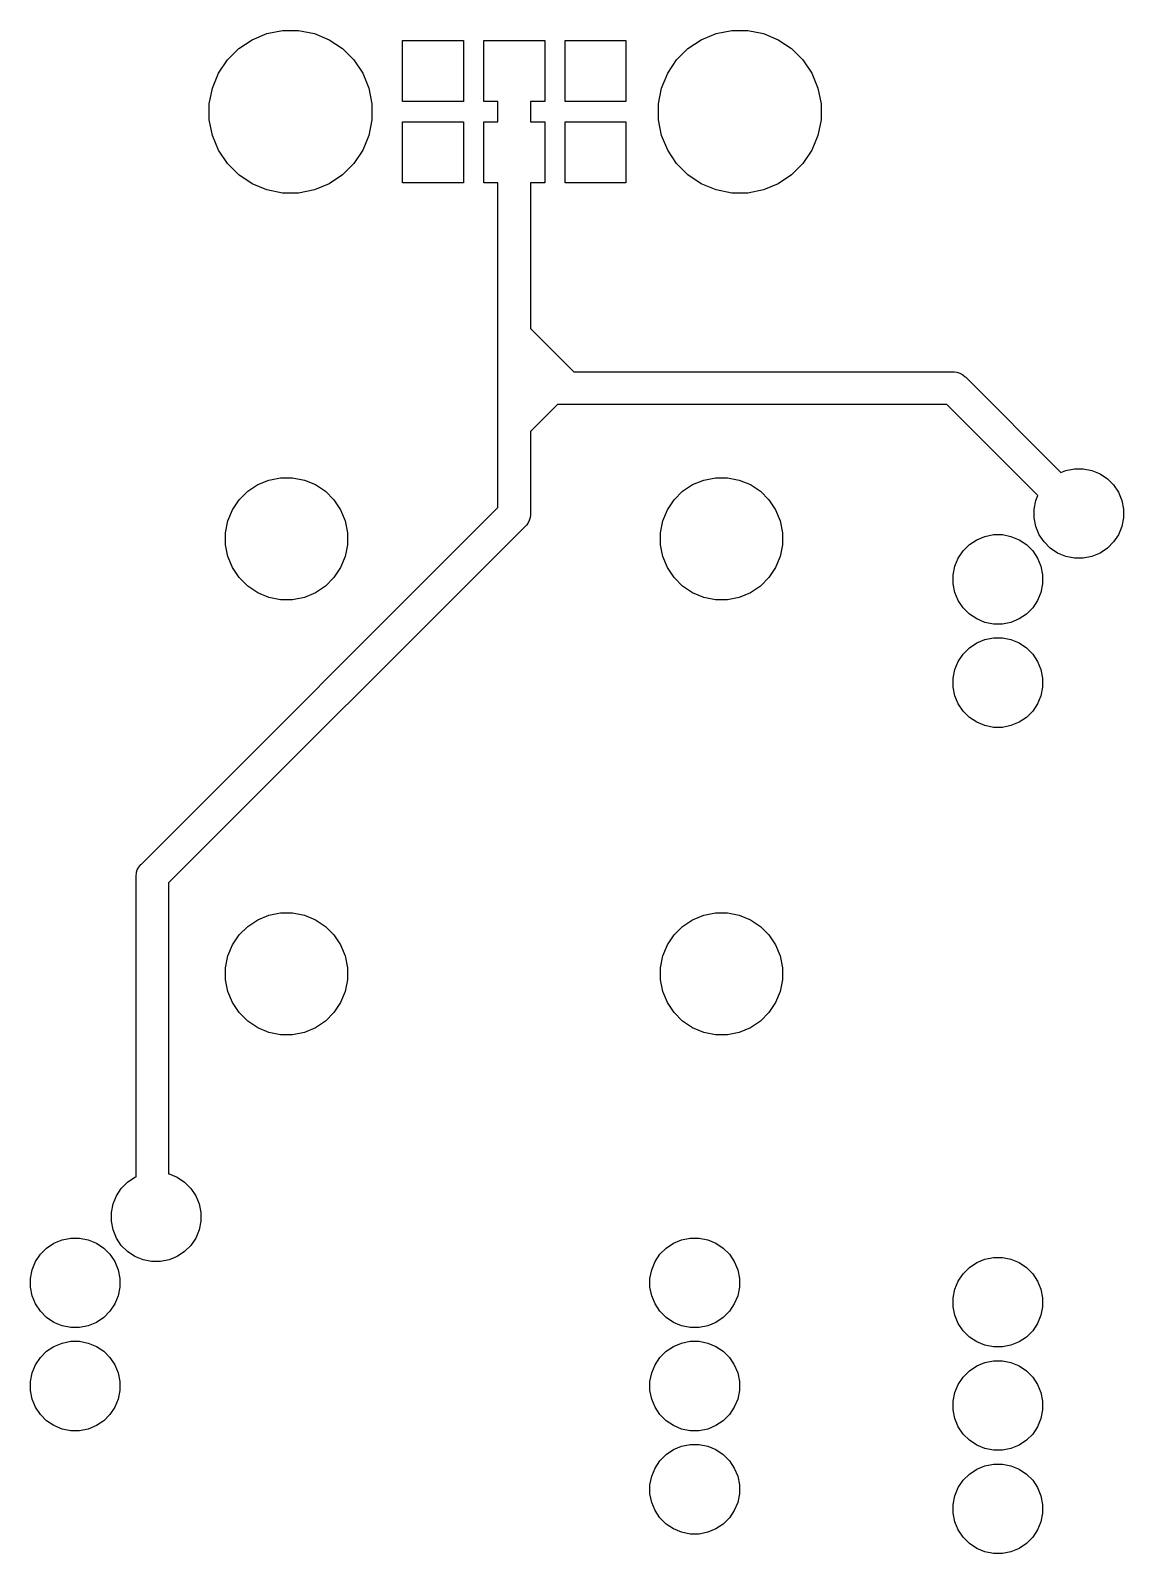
# Model space of a CAD drawing. Extents: x -1.3 to 94.4, y -81.8 to 12.8.
# Drawn here: x 4.2 to 31.09, y -24.66 to 12.8 of the extents above; entities that cross this region are included whole.
import ezdxf

# ---------------------------------------------------------------- set-up
doc = ezdxf.new("R2010")
doc.units = 0
doc.layers.add('BLACK', color=7, linetype='CONTINUOUS')

msp = doc.modelspace()

# ---------------------------------------------------------------- linework, layer by layer
at = {"layer": 'BLACK', "linetype": 'CONTINUOUS'}
for p, q in [((10.0167, 12.723), (10.4031, 12.7999)), ((10.4031, 12.7999), (10.7971, 12.7999)), ((10.7971, 12.7999), (11.1835, 12.723)), ((21.0666, 12.7231), (21.453, 12.7999)), ((21.453, 12.7999), (21.847, 12.7999)), ((21.847, 12.7999), (22.2334, 12.7231)), ((9.32515, 12.3534), (9.65273, 12.5723)), ((9.65273, 12.5723), (10.0167, 12.723)), ((11.1835, 12.723), (11.5474, 12.5723)), ((11.5474, 12.5723), (11.875, 12.3534)), ((13.3499, 11.05), (13.3499, 12.55)), ((13.3499, 12.55), (14.8499, 12.55)), ((14.8499, 12.55), (14.8499, 11.05)), ((15.35, 11.0499), (15.35, 12.5499)), ((15.35, 12.5499), (16.85, 12.5499)), ((16.85, 12.5499), (16.85, 11.0499)), ((17.3501, 11.05), (17.3501, 12.55)), ((17.3501, 12.55), (18.8501, 12.55)), ((18.8501, 12.55), (18.8501, 11.05)), ((20.3751, 12.3534), (20.7026, 12.5723)), ((20.7026, 12.5723), (21.0666, 12.7231)), ((22.2334, 12.7231), (22.5974, 12.5723)), ((22.5974, 12.5723), (22.9249, 12.3534)), ((8.8277, 11.7472), (9.04658, 12.0748)), ((9.04658, 12.0748), (9.32515, 12.3534)), ((11.875, 12.3534), (12.1536, 12.0748)), ((12.1536, 12.0748), (12.3725, 11.7472)), ((19.8776, 11.7473), (20.0965, 12.0748)), ((20.0965, 12.0748), (20.3751, 12.3534)), ((22.9249, 12.3534), (23.2035, 12.0748)), ((23.2035, 12.0748), (23.4224, 11.7473)), ((8.67694, 11.3833), (8.8277, 11.7472)), ((12.3725, 11.7472), (12.5232, 11.3833)), ((19.7269, 11.3833), (19.8776, 11.7473)), ((23.4224, 11.7473), (23.5731, 11.3833)), ((8.60008, 10.9969), (8.67694, 11.3833)), ((12.5232, 11.3833), (12.6001, 10.9969)), ((19.65, 10.9969), (19.7269, 11.3833)), ((23.5731, 11.3833), (23.65, 10.9969)), ((8.60008, 10.6029), (8.60008, 10.9969)), ((12.6001, 10.9969), (12.6001, 10.6029)), ((14.8499, 11.05), (13.3499, 11.05)), ((15.7, 11.0499), (15.35, 11.0499)), ((15.7, 10.5501), (15.7, 11.0499)), ((16.85, 11.0499), (16.5, 11.0499)), ((16.5, 11.0499), (16.5, 10.5501)), ((18.8501, 11.05), (17.3501, 11.05)), ((19.65, 10.6029), (19.65, 10.9969)), ((23.65, 10.9969), (23.65, 10.6029)), ((8.67694, 10.2165), (8.60008, 10.6029)), ((12.6001, 10.6029), (12.5232, 10.2165)), ((13.35, 9.05), (13.35, 10.55)), ((13.35, 10.55), (14.85, 10.55)), ((14.85, 10.55), (14.85, 9.05)), ((15.35, 9.05006), (15.35, 10.5501)), ((15.35, 10.5501), (15.7, 10.5501)), ((16.5, 10.5501), (16.85, 10.5501)), ((16.85, 10.5501), (16.85, 9.05006)), ((17.35, 9.05004), (17.35, 10.55)), ((17.35, 10.55), (18.85, 10.55)), ((18.85, 10.55), (18.85, 9.05004)), ((19.7269, 10.2165), (19.65, 10.6029)), ((23.65, 10.6029), (23.5731, 10.2165)), ((8.8277, 9.85253), (8.67694, 10.2165)), ((12.5232, 10.2165), (12.3725, 9.85253)), ((19.8776, 9.85257), (19.7269, 10.2165)), ((23.5731, 10.2165), (23.4224, 9.85257)), ((9.04658, 9.52496), (8.8277, 9.85253)), ((12.3725, 9.85253), (12.1536, 9.52496)), ((20.0965, 9.52499), (19.8776, 9.85257)), ((23.4224, 9.85257), (23.2035, 9.52499)), ((9.32515, 9.24639), (9.04658, 9.52496)), ((12.1536, 9.52496), (11.875, 9.24639)), ((20.3751, 9.24642), (20.0965, 9.52499)), ((23.2035, 9.52499), (22.9249, 9.24642)), ((9.65273, 9.02751), (9.32515, 9.24639)), ((10.0167, 8.87675), (9.65273, 9.02751)), ((11.5474, 9.02751), (11.1835, 8.87675)), ((11.875, 9.24639), (11.5474, 9.02751)), ((14.85, 9.05), (13.35, 9.05)), ((15.7, 9.05006), (15.35, 9.05006)), ((15.7, 7.1197), (15.7, 9.05006)), ((16.85, 9.05006), (16.5, 9.05006)), ((16.5, 9.05006), (16.5, 5.46572)), ((18.85, 9.05004), (17.35, 9.05004)), ((20.7026, 9.02754), (20.3751, 9.24642)), ((21.0666, 8.87678), (20.7026, 9.02754)), ((22.5974, 9.02754), (22.2334, 8.87678)), ((22.9249, 9.24642), (22.5974, 9.02754)), ((10.4031, 8.79989), (10.0167, 8.87675)), ((10.7971, 8.79989), (10.4031, 8.79989)), ((11.1835, 8.87675), (10.7971, 8.79989)), ((21.453, 8.79992), (21.0666, 8.87678)), ((21.847, 8.79992), (21.453, 8.79992)), ((22.2334, 8.87678), (21.847, 8.79992)), ((15.7, 7.11969), (15.7, 7.1197)), ((15.7, 5.31969), (15.7, 7.11969)), ((15.698, 5.30004), (15.7, 5.31969)), ((15.7, 5.28039), (15.698, 5.30004)), ((15.7, 4.3197), (15.7, 5.28039)), ((16.5, 5.46572), (17.5657, 4.4)), ((15.698, 4.30004), (15.7, 4.3197)), ((15.7, 4.28039), (15.698, 4.30004)), ((15.7, 3.1197), (15.7, 4.28039)), ((17.5657, 4.4), (26.8904, 4.4)), ((26.8904, 4.4), (26.91, 4.40193)), ((26.91, 4.40193), (26.9296, 4.4)), ((26.9296, 4.4), (26.9296, 4.4)), ((26.9296, 4.4), (26.9884, 4.39421)), ((26.9884, 4.39421), (27.0638, 4.37134)), ((27.0638, 4.37134), (27.1333, 4.3342)), ((27.1333, 4.3342), (27.1942, 4.28421)), ((27.1942, 4.28421), (27.2067, 4.26895)), ((27.2067, 4.26895), (29.5481, 1.92759)), ((17.1656, 3.6), (16.5, 2.93436)), ((17.3804, 3.6), (17.1656, 3.6)), ((17.4, 3.59807), (17.3804, 3.6)), ((17.4196, 3.6), (17.4, 3.59807)), ((26.7443, 3.6), (17.4196, 3.6)), ((28.9824, 1.3619), (26.7443, 3.6)), ((15.698, 3.10004), (15.7, 3.1197)), ((15.7, 3.08039), (15.698, 3.10004)), ((15.7, 1.06565), (15.7, 3.08039)), ((16.5, 2.93436), (16.5, 0.919595)), ((29.5481, 1.92759), (29.6691, 1.97773)), ((29.6691, 1.97773), (29.8817, 2.02)), ((29.8817, 2.02), (30.0983, 2.02)), ((30.0983, 2.02), (30.3109, 1.97773)), ((30.3109, 1.97773), (30.511, 1.89481)), ((30.511, 1.89481), (30.6912, 1.77442)), ((9.54381, 1.46513), (9.78948, 1.62928)), ((9.78948, 1.62928), (10.0625, 1.74236)), ((10.0625, 1.74236), (10.3523, 1.8)), ((10.3523, 1.8), (10.6477, 1.8)), ((10.6477, 1.8), (10.9375, 1.74236)), ((10.9375, 1.74236), (11.2105, 1.62928)), ((11.2105, 1.62928), (11.4562, 1.46513)), ((20.2438, 1.46513), (20.4895, 1.62928)), ((20.4895, 1.62928), (20.7625, 1.74236)), ((20.7625, 1.74236), (21.0523, 1.8)), ((21.0523, 1.8), (21.3477, 1.8)), ((21.3477, 1.8), (21.6375, 1.74236)), ((21.6375, 1.74236), (21.9105, 1.62928)), ((21.9105, 1.62928), (22.1562, 1.46513)), ((30.6912, 1.77442), (30.8444, 1.62121)), ((30.8444, 1.62121), (30.9648, 1.44104)), ((9.17072, 1.01052), (9.33487, 1.25619)), ((9.33487, 1.25619), (9.54381, 1.46513)), ((11.4562, 1.46513), (11.6651, 1.25619)), ((11.6651, 1.25619), (11.8293, 1.01052)), ((19.8707, 1.01052), (20.0349, 1.25619)), ((20.0349, 1.25619), (20.2438, 1.46513)), ((22.1562, 1.46513), (22.3651, 1.25619)), ((22.3651, 1.25619), (22.5293, 1.01052)), ((28.89, 1.02834), (28.9323, 1.24086)), ((28.9323, 1.24086), (28.9824, 1.3619)), ((30.9648, 1.44104), (31.0477, 1.24086)), ((31.0477, 1.24086), (31.09, 1.02834)), ((6.93105, -7.70326), (15.7, 1.06565)), ((9.05764, 0.737534), (9.17072, 1.01052)), ((11.8293, 1.01052), (11.9424, 0.737534)), ((16.4942, 0.821546), (16.4713, 0.746146)), ((16.5, 0.880313), (16.4942, 0.821546)), ((16.5, 0.919595), (16.5019, 0.899959)), ((16.5019, 0.899959), (16.5, 0.880323)), ((16.5, 0.880323), (16.5, 0.880313)), ((19.7576, 0.737534), (19.8707, 1.01052)), ((22.5293, 1.01052), (22.6424, 0.737534)), ((28.89, 0.811659), (28.89, 1.02834)), ((28.9323, 0.599142), (28.89, 0.811659)), ((31.09, 0.811659), (31.0477, 0.599142)), ((31.09, 1.02834), (31.09, 0.811659)), ((16.3689, 0.603227), (7.6, -8.16568)), ((9, 0.447737), (9.05764, 0.737534)), ((9, 0.152263), (9, 0.447737)), ((11.9424, 0.737534), (12, 0.447737)), ((12, 0.447737), (12, 0.152263)), ((16.3842, 0.615749), (16.3689, 0.603227)), ((16.4006, 0.635789), (16.3842, 0.615749)), ((16.4342, 0.676656), (16.4006, 0.635789)), ((16.4713, 0.746146), (16.4342, 0.676657)), ((16.4342, 0.676657), (16.4342, 0.676656)), ((19.7, 0.447737), (19.7576, 0.737534)), ((19.7, 0.152263), (19.7, 0.447737)), ((22.6424, 0.737534), (22.7, 0.447737)), ((22.7, 0.447737), (22.7, 0.152263)), ((27.6791, 0.357727), (27.8917, 0.4)), ((27.8917, 0.4), (28.1083, 0.4)), ((28.1083, 0.4), (28.3209, 0.357727)), ((29.0152, 0.398955), (28.9323, 0.599142)), ((29.1356, 0.218791), (29.0152, 0.398955)), ((30.9648, 0.398955), (30.8444, 0.218791)), ((31.0477, 0.599142), (30.9648, 0.398955)), ((9.05764, -0.137534), (9, 0.152263)), ((12, 0.152263), (11.9424, -0.137534)), ((19.7576, -0.137534), (19.7, 0.152263)), ((22.7, 0.152263), (22.6424, -0.137534)), ((27.0252, -0.178955), (27.1456, 0.001209)), ((27.1456, 0.001209), (27.2988, 0.154425)), ((27.2988, 0.154425), (27.479, 0.274807)), ((27.479, 0.274807), (27.6791, 0.357727)), ((28.3209, 0.357727), (28.521, 0.274807)), ((28.521, 0.274807), (28.7012, 0.154425)), ((28.7012, 0.154425), (28.8544, 0.001209)), ((28.8544, 0.001209), (28.9748, -0.178955)), ((29.2888, 0.065575), (29.1356, 0.218791)), ((29.469, -0.054807), (29.2888, 0.065575)), ((30.6912, 0.065575), (30.511, -0.054807)), ((30.8444, 0.218791), (30.6912, 0.065575)), ((9.17072, -0.410517), (9.05764, -0.137534)), ((11.9424, -0.137534), (11.8293, -0.410517)), ((19.8707, -0.410517), (19.7576, -0.137534)), ((22.6424, -0.137534), (22.5293, -0.410517)), ((26.9423, -0.379142), (27.0252, -0.178955)), ((28.9748, -0.178955), (29.0577, -0.379142)), ((29.6691, -0.137727), (29.469, -0.054807)), ((29.8817, -0.18), (29.6691, -0.137727)), ((30.0983, -0.18), (29.8817, -0.18)), ((30.3109, -0.137727), (30.0983, -0.18)), ((30.511, -0.054807), (30.3109, -0.137727)), ((9.33487, -0.656194), (9.17072, -0.410517)), ((9.54381, -0.865126), (9.33487, -0.656194)), ((11.6651, -0.656194), (11.4562, -0.865126)), ((11.8293, -0.410517), (11.6651, -0.656194)), ((20.0349, -0.656194), (19.8707, -0.410517)), ((20.2438, -0.865126), (20.0349, -0.656194)), ((22.3651, -0.656194), (22.1562, -0.865126)), ((22.5293, -0.410517), (22.3651, -0.656194)), ((26.9, -0.591659), (26.9423, -0.379142)), ((26.9, -0.808341), (26.9, -0.591659)), ((29.0577, -0.379142), (29.1, -0.591659)), ((29.1, -0.591659), (29.1, -0.808341)), ((9.78948, -1.02928), (9.54381, -0.865126)), ((10.0625, -1.14236), (9.78948, -1.02928)), ((11.2105, -1.02928), (10.9375, -1.14236)), ((11.4562, -0.865126), (11.2105, -1.02928)), ((20.4895, -1.02928), (20.2438, -0.865126)), ((20.7625, -1.14236), (20.4895, -1.02928)), ((21.9105, -1.02928), (21.6375, -1.14236)), ((22.1562, -0.865126), (21.9105, -1.02928)), ((26.9423, -1.02086), (26.9, -0.808341)), ((27.0252, -1.22104), (26.9423, -1.02086)), ((29.0577, -1.02086), (28.9748, -1.22104)), ((29.1, -0.808341), (29.0577, -1.02086)), ((10.3523, -1.2), (10.0625, -1.14236)), ((10.6477, -1.2), (10.3523, -1.2)), ((10.9375, -1.14236), (10.6477, -1.2)), ((21.0523, -1.2), (20.7625, -1.14236)), ((21.3477, -1.2), (21.0523, -1.2)), ((21.6375, -1.14236), (21.3477, -1.2)), ((27.1456, -1.40121), (27.0252, -1.22104)), ((27.2988, -1.55442), (27.1456, -1.40121)), ((28.8544, -1.40121), (28.7012, -1.55442)), ((28.9748, -1.22104), (28.8544, -1.40121)), ((27.479, -1.67481), (27.2988, -1.55442)), ((27.6791, -1.75773), (27.479, -1.67481)), ((27.8917, -1.8), (27.6791, -1.75773)), ((28.1083, -1.8), (27.8917, -1.8)), ((28.3209, -1.75773), (28.1083, -1.8)), ((28.521, -1.67481), (28.3209, -1.75773)), ((28.7012, -1.55442), (28.521, -1.67481)), ((27.479, -2.26519), (27.6791, -2.18227)), ((27.6791, -2.18227), (27.8917, -2.14)), ((27.8917, -2.14), (28.1083, -2.14)), ((28.1083, -2.14), (28.3209, -2.18227)), ((28.3209, -2.18227), (28.521, -2.26519)), ((27.0252, -2.71895), (27.1456, -2.53879)), ((27.1456, -2.53879), (27.2988, -2.38557)), ((27.2988, -2.38557), (27.479, -2.26519)), ((28.521, -2.26519), (28.7012, -2.38557)), ((28.7012, -2.38557), (28.8544, -2.53879)), ((28.8544, -2.53879), (28.9748, -2.71895)), ((26.9, -3.13166), (26.9423, -2.91914)), ((26.9423, -2.91914), (27.0252, -2.71895)), ((28.9748, -2.71895), (29.0577, -2.91914)), ((29.0577, -2.91914), (29.1, -3.13166)), ((26.9, -3.34834), (26.9, -3.13166)), ((26.9423, -3.56086), (26.9, -3.34834)), ((29.1, -3.34834), (29.0577, -3.56086)), ((29.1, -3.13166), (29.1, -3.34834)), ((27.0252, -3.76104), (26.9423, -3.56086)), ((29.0577, -3.56086), (28.9748, -3.76104)), ((27.1456, -3.94121), (27.0252, -3.76104)), ((27.2988, -4.09443), (27.1456, -3.94121)), ((27.479, -4.21481), (27.2988, -4.09443)), ((28.7012, -4.09443), (28.521, -4.21481)), ((28.8544, -3.94121), (28.7012, -4.09443)), ((28.9748, -3.76104), (28.8544, -3.94121)), ((27.6791, -4.29773), (27.479, -4.21481)), ((27.8917, -4.34), (27.6791, -4.29773)), ((28.1083, -4.34), (27.8917, -4.34)), ((28.3209, -4.29773), (28.1083, -4.34)), ((28.521, -4.21481), (28.3209, -4.29773)), ((6.81206, -7.90091), (6.82866, -7.84619)), ((6.82866, -7.84619), (6.8658, -7.7767)), ((6.8658, -7.7767), (6.91579, -7.71579)), ((6.91579, -7.71579), (6.93105, -7.70326)), ((6.79806, -8), (6.80579, -7.92159)), ((6.8, -8.01965), (6.79806, -8)), ((6.8, -15.3923), (6.8, -8.01965)), ((6.80579, -7.92159), (6.81206, -7.90091)), ((7.6, -8.16568), (7.6, -15.3201)), ((9.78948, -9.07072), (10.0625, -8.95764)), ((10.0625, -8.95764), (10.3523, -8.9)), ((10.3523, -8.9), (10.6477, -8.9)), ((10.6477, -8.9), (10.9375, -8.95764)), ((10.9375, -8.95764), (11.2105, -9.07072)), ((20.4895, -9.07072), (20.7625, -8.95764)), ((20.7625, -8.95764), (21.0523, -8.9)), ((21.0523, -8.9), (21.3477, -8.9)), ((21.3477, -8.9), (21.6375, -8.95764)), ((21.6375, -8.95764), (21.9105, -9.07072)), ((9.33487, -9.44381), (9.54381, -9.23487)), ((9.54381, -9.23487), (9.78948, -9.07072)), ((11.2105, -9.07072), (11.4562, -9.23487)), ((11.4562, -9.23487), (11.6651, -9.44381)), ((20.0349, -9.44381), (20.2438, -9.23487)), ((20.2438, -9.23487), (20.4895, -9.07072)), ((21.9105, -9.07072), (22.1562, -9.23487)), ((22.1562, -9.23487), (22.3651, -9.44381)), ((9.05764, -9.96247), (9.17072, -9.68948)), ((9.17072, -9.68948), (9.33487, -9.44381)), ((11.6651, -9.44381), (11.8293, -9.68948)), ((11.8293, -9.68948), (11.9424, -9.96247)), ((19.7576, -9.96247), (19.8707, -9.68948)), ((19.8707, -9.68948), (20.0349, -9.44381)), ((22.3651, -9.44381), (22.5293, -9.68948)), ((22.5293, -9.68948), (22.6424, -9.96247)), ((9, -10.2523), (9.05764, -9.96247)), ((11.9424, -9.96247), (12, -10.2523)), ((19.7, -10.2523), (19.7576, -9.96247)), ((22.6424, -9.96247), (22.7, -10.2523)), ((9, -10.5477), (9, -10.2523)), ((12, -10.2523), (12, -10.5477)), ((19.7, -10.5477), (19.7, -10.2523)), ((22.7, -10.2523), (22.7, -10.5477)), ((9.05764, -10.8375), (9, -10.5477)), ((9.17072, -11.1105), (9.05764, -10.8375)), ((11.9424, -10.8375), (11.8293, -11.1105)), ((12, -10.5477), (11.9424, -10.8375)), ((19.7576, -10.8375), (19.7, -10.5477)), ((19.8707, -11.1105), (19.7576, -10.8375)), ((22.6424, -10.8375), (22.5293, -11.1105)), ((22.7, -10.5477), (22.6424, -10.8375)), ((9.33487, -11.3562), (9.17072, -11.1105)), ((11.8293, -11.1105), (11.6651, -11.3562)), ((20.0349, -11.3562), (19.8707, -11.1105)), ((22.5293, -11.1105), (22.3651, -11.3562)), ((9.54381, -11.5651), (9.33487, -11.3562)), ((9.78948, -11.7293), (9.54381, -11.5651)), ((11.4562, -11.5651), (11.2105, -11.7293)), ((11.6651, -11.3562), (11.4562, -11.5651)), ((20.2438, -11.5651), (20.0349, -11.3562)), ((20.4895, -11.7293), (20.2438, -11.5651)), ((22.1562, -11.5651), (21.9105, -11.7293)), ((22.3651, -11.3562), (22.1562, -11.5651)), ((10.0625, -11.8424), (9.78948, -11.7293)), ((10.3523, -11.9), (10.0625, -11.8424)), ((10.6477, -11.9), (10.3523, -11.9)), ((10.9375, -11.8424), (10.6477, -11.9)), ((11.2105, -11.7293), (10.9375, -11.8424)), ((20.7625, -11.8424), (20.4895, -11.7293)), ((21.0523, -11.9), (20.7625, -11.8424)), ((21.3477, -11.9), (21.0523, -11.9)), ((21.6375, -11.8424), (21.3477, -11.9)), ((21.9105, -11.7293), (21.6375, -11.8424)), ((7.6, -15.3201), (7.61086, -15.3223)), ((7.61086, -15.3223), (7.81105, -15.4052)), ((6.31519, -15.859), (6.43558, -15.6788)), ((6.43558, -15.6788), (6.58879, -15.5256)), ((6.58879, -15.5256), (6.76896, -15.4052)), ((6.76896, -15.4052), (6.8, -15.3923)), ((7.81105, -15.4052), (7.99121, -15.5256)), ((7.99121, -15.5256), (8.14443, -15.6788)), ((8.14443, -15.6788), (8.26481, -15.859)), ((6.19, -16.2717), (6.23227, -16.0591)), ((6.23227, -16.0591), (6.31519, -15.859)), ((8.26481, -15.859), (8.34773, -16.0591)), ((8.34773, -16.0591), (8.39, -16.2717)), ((6.19, -16.4883), (6.19, -16.2717)), ((8.39, -16.2717), (8.39, -16.4883)), ((6.23227, -16.7009), (6.19, -16.4883)), ((6.31519, -16.901), (6.23227, -16.7009)), ((8.34773, -16.7009), (8.26481, -16.901)), ((8.39, -16.4883), (8.34773, -16.7009)), ((4.44557, -17.2988), (4.59879, -17.1456)), ((4.59879, -17.1456), (4.77895, -17.0252)), ((4.77895, -17.0252), (4.97914, -16.9423)), ((4.97914, -16.9423), (5.19166, -16.9)), ((5.19166, -16.9), (5.40834, -16.9)), ((5.40834, -16.9), (5.62086, -16.9423)), ((5.62086, -16.9423), (5.82104, -17.0252)), ((5.82104, -17.0252), (6.00121, -17.1456)), ((6.00121, -17.1456), (6.15442, -17.2988)), ((6.43558, -17.0812), (6.31519, -16.901)), ((6.58879, -17.2344), (6.43558, -17.0812)), ((8.14443, -17.0812), (7.99121, -17.2344)), ((8.26481, -16.901), (8.14443, -17.0812)), ((19.6856, -17.2988), (19.8388, -17.1456)), ((19.8388, -17.1456), (20.019, -17.0252)), ((20.019, -17.0252), (20.2191, -16.9423)), ((20.2191, -16.9423), (20.4317, -16.9)), ((20.4317, -16.9), (20.6483, -16.9)), ((20.6483, -16.9), (20.8609, -16.9423)), ((20.8609, -16.9423), (21.061, -17.0252)), ((21.061, -17.0252), (21.2412, -17.1456)), ((21.2412, -17.1456), (21.3944, -17.2988)), ((4.24227, -17.6791), (4.32519, -17.479)), ((4.32519, -17.479), (4.44557, -17.2988)), ((6.15442, -17.2988), (6.27481, -17.479)), ((6.27481, -17.479), (6.35773, -17.6791)), ((6.76896, -17.3548), (6.58879, -17.2344)), ((6.96914, -17.4377), (6.76896, -17.3548)), ((7.18166, -17.48), (6.96914, -17.4377)), ((7.39834, -17.48), (7.18166, -17.48)), ((7.61086, -17.4377), (7.39834, -17.48)), ((7.81105, -17.3548), (7.61086, -17.4377)), ((7.99121, -17.2344), (7.81105, -17.3548)), ((19.4823, -17.6791), (19.5652, -17.479)), ((19.5652, -17.479), (19.6856, -17.2988)), ((21.3944, -17.2988), (21.5148, -17.479)), ((21.5148, -17.479), (21.5977, -17.6791)), ((27.2988, -17.6256), (27.479, -17.5052)), ((27.479, -17.5052), (27.6791, -17.4223)), ((27.6791, -17.4223), (27.8917, -17.38)), ((27.8917, -17.38), (28.1083, -17.38)), ((28.1083, -17.38), (28.3209, -17.4223)), ((28.3209, -17.4223), (28.521, -17.5052)), ((28.521, -17.5052), (28.7012, -17.6256)), ((4.2, -17.8917), (4.24227, -17.6791)), ((4.2, -18.1083), (4.2, -17.8917)), ((6.35773, -17.6791), (6.4, -17.8917)), ((6.4, -17.8917), (6.4, -18.1083)), ((19.44, -17.8917), (19.4823, -17.6791)), ((19.44, -18.1083), (19.44, -17.8917)), ((21.5977, -17.6791), (21.64, -17.8917)), ((21.64, -17.8917), (21.64, -18.1083)), ((26.9423, -18.1591), (27.0252, -17.959)), ((27.0252, -17.959), (27.1456, -17.7788)), ((27.1456, -17.7788), (27.2988, -17.6256)), ((28.7012, -17.6256), (28.8544, -17.7788)), ((28.8544, -17.7788), (28.9748, -17.959)), ((28.9748, -17.959), (29.0577, -18.1591)), ((4.24227, -18.3209), (4.2, -18.1083)), ((4.32519, -18.521), (4.24227, -18.3209)), ((6.35773, -18.3209), (6.27481, -18.521)), ((6.4, -18.1083), (6.35773, -18.3209)), ((19.4823, -18.3209), (19.44, -18.1083)), ((19.5652, -18.521), (19.4823, -18.3209)), ((21.5977, -18.3209), (21.5148, -18.521)), ((21.64, -18.1083), (21.5977, -18.3209)), ((26.9, -18.3717), (26.9423, -18.1591)), ((29.0577, -18.1591), (29.1, -18.3717)), ((4.44557, -18.7012), (4.32519, -18.521)), ((4.59879, -18.8544), (4.44557, -18.7012)), ((6.15442, -18.7012), (6.00121, -18.8544)), ((6.27481, -18.521), (6.15442, -18.7012)), ((19.6856, -18.7012), (19.5652, -18.521)), ((19.8388, -18.8544), (19.6856, -18.7012)), ((21.3944, -18.7012), (21.2412, -18.8544)), ((21.5148, -18.521), (21.3944, -18.7012)), ((26.9, -18.5883), (26.9, -18.3717)), ((26.9423, -18.8009), (26.9, -18.5883)), ((29.1, -18.5883), (29.0577, -18.8009)), ((29.1, -18.3717), (29.1, -18.5883)), ((4.77895, -18.9748), (4.59879, -18.8544)), ((4.97914, -19.0577), (4.77895, -18.9748)), ((5.19166, -19.1), (4.97914, -19.0577)), ((5.40834, -19.1), (5.19166, -19.1)), ((5.62086, -19.0577), (5.40834, -19.1)), ((5.82104, -18.9748), (5.62086, -19.0577)), ((6.00121, -18.8544), (5.82104, -18.9748)), ((20.019, -18.9748), (19.8388, -18.8544)), ((20.2191, -19.0577), (20.019, -18.9748)), ((20.4317, -19.1), (20.2191, -19.0577)), ((20.6483, -19.1), (20.4317, -19.1)), ((20.8609, -19.0577), (20.6483, -19.1)), ((21.061, -18.9748), (20.8609, -19.0577)), ((21.2412, -18.8544), (21.061, -18.9748)), ((27.0252, -19.001), (26.9423, -18.8009)), ((27.1456, -19.1812), (27.0252, -19.001)), ((28.9748, -19.001), (28.8544, -19.1812)), ((29.0577, -18.8009), (28.9748, -19.001)), ((4.97914, -19.4823), (5.19166, -19.44)), ((5.19166, -19.44), (5.40834, -19.44)), ((5.40834, -19.44), (5.62086, -19.4823)), ((20.2191, -19.4823), (20.4317, -19.44)), ((20.4317, -19.44), (20.6483, -19.44)), ((20.6483, -19.44), (20.8609, -19.4823)), ((27.2988, -19.3344), (27.1456, -19.1812)), ((27.479, -19.4548), (27.2988, -19.3344)), ((27.6791, -19.5377), (27.479, -19.4548)), ((28.521, -19.4548), (28.3209, -19.5377)), ((28.7012, -19.3344), (28.521, -19.4548)), ((28.8544, -19.1812), (28.7012, -19.3344)), ((4.32519, -20.019), (4.44557, -19.8388)), ((4.44557, -19.8388), (4.59879, -19.6856)), ((4.59879, -19.6856), (4.77895, -19.5652)), ((4.77895, -19.5652), (4.97914, -19.4823)), ((5.62086, -19.4823), (5.82104, -19.5652)), ((5.82104, -19.5652), (6.00121, -19.6856)), ((6.00121, -19.6856), (6.15442, -19.8388)), ((6.15442, -19.8388), (6.27481, -20.019)), ((19.5652, -20.019), (19.6856, -19.8388)), ((19.6856, -19.8388), (19.8388, -19.6856)), ((19.8388, -19.6856), (20.019, -19.5652)), ((20.019, -19.5652), (20.2191, -19.4823)), ((20.8609, -19.4823), (21.061, -19.5652)), ((21.061, -19.5652), (21.2412, -19.6856)), ((21.2412, -19.6856), (21.3944, -19.8388)), ((21.3944, -19.8388), (21.5148, -20.019)), ((27.8917, -19.58), (27.6791, -19.5377)), ((28.1083, -19.58), (27.8917, -19.58)), ((28.3209, -19.5377), (28.1083, -19.58)), ((4.2, -20.4317), (4.24227, -20.2191)), ((4.24227, -20.2191), (4.32519, -20.019)), ((6.27481, -20.019), (6.35773, -20.2191)), ((6.35773, -20.2191), (6.4, -20.4317)), ((19.44, -20.4317), (19.4823, -20.2191)), ((19.4823, -20.2191), (19.5652, -20.019)), ((21.5148, -20.019), (21.5977, -20.2191)), ((21.5977, -20.2191), (21.64, -20.4317)), ((27.1456, -20.3188), (27.2988, -20.1656)), ((27.2988, -20.1656), (27.479, -20.0452)), ((27.479, -20.0452), (27.6791, -19.9623)), ((27.6791, -19.9623), (27.8917, -19.92)), ((27.8917, -19.92), (28.1083, -19.92)), ((28.1083, -19.92), (28.3209, -19.9623)), ((28.3209, -19.9623), (28.521, -20.0452)), ((28.521, -20.0452), (28.7012, -20.1656)), ((28.7012, -20.1656), (28.8544, -20.3188)), ((4.2, -20.6483), (4.2, -20.4317)), ((6.4, -20.4317), (6.4, -20.6483)), ((19.44, -20.6483), (19.44, -20.4317)), ((21.64, -20.4317), (21.64, -20.6483)), ((26.9423, -20.6991), (27.0252, -20.499)), ((27.0252, -20.499), (27.1456, -20.3188)), ((28.8544, -20.3188), (28.9748, -20.499)), ((28.9748, -20.499), (29.0577, -20.6991)), ((4.24227, -20.8609), (4.2, -20.6483)), ((4.32519, -21.061), (4.24227, -20.8609)), ((6.35773, -20.8609), (6.27481, -21.061)), ((6.4, -20.6483), (6.35773, -20.8609)), ((19.4823, -20.8609), (19.44, -20.6483)), ((19.5652, -21.061), (19.4823, -20.8609)), ((21.5977, -20.8609), (21.5148, -21.061)), ((21.64, -20.6483), (21.5977, -20.8609)), ((26.9, -20.9117), (26.9423, -20.6991)), ((26.9, -21.1283), (26.9, -20.9117)), ((29.0577, -20.6991), (29.1, -20.9117)), ((29.1, -20.9117), (29.1, -21.1283)), ((4.44557, -21.2412), (4.32519, -21.061)), ((4.59879, -21.3944), (4.44557, -21.2412)), ((6.15442, -21.2412), (6.00121, -21.3944)), ((6.27481, -21.061), (6.15442, -21.2412)), ((19.6856, -21.2412), (19.5652, -21.061)), ((19.8388, -21.3944), (19.6856, -21.2412)), ((21.3944, -21.2412), (21.2412, -21.3944)), ((21.5148, -21.061), (21.3944, -21.2412)), ((26.9423, -21.3409), (26.9, -21.1283)), ((27.0252, -21.541), (26.9423, -21.3409)), ((29.0577, -21.3409), (28.9748, -21.541)), ((29.1, -21.1283), (29.0577, -21.3409)), ((4.77895, -21.5148), (4.59879, -21.3944)), ((4.97914, -21.5977), (4.77895, -21.5148)), ((5.19166, -21.64), (4.97914, -21.5977)), ((5.40834, -21.64), (5.19166, -21.64)), ((5.62086, -21.5977), (5.40834, -21.64)), ((5.82104, -21.5148), (5.62086, -21.5977)), ((6.00121, -21.3944), (5.82104, -21.5148)), ((20.019, -21.5148), (19.8388, -21.3944)), ((20.2191, -21.5977), (20.019, -21.5148)), ((20.4317, -21.64), (20.2191, -21.5977)), ((20.6483, -21.64), (20.4317, -21.64)), ((20.8609, -21.5977), (20.6483, -21.64)), ((21.061, -21.5148), (20.8609, -21.5977)), ((21.2412, -21.3944), (21.061, -21.5148)), ((27.1456, -21.7212), (27.0252, -21.541)), ((27.2988, -21.8744), (27.1456, -21.7212)), ((28.8544, -21.7212), (28.7012, -21.8744)), ((28.9748, -21.541), (28.8544, -21.7212)), ((20.019, -22.1052), (20.2191, -22.0223)), ((20.2191, -22.0223), (20.4317, -21.98)), ((20.4317, -21.98), (20.6483, -21.98)), ((20.6483, -21.98), (20.8609, -22.0223)), ((20.8609, -22.0223), (21.061, -22.1052)), ((27.479, -21.9948), (27.2988, -21.8744)), ((27.6791, -22.0777), (27.479, -21.9948)), ((27.8917, -22.12), (27.6791, -22.0777)), ((28.3209, -22.0777), (28.1083, -22.12)), ((28.521, -21.9948), (28.3209, -22.0777)), ((28.7012, -21.8744), (28.521, -21.9948)), ((19.5652, -22.559), (19.6856, -22.3788)), ((19.6856, -22.3788), (19.8388, -22.2256)), ((19.8388, -22.2256), (20.019, -22.1052)), ((21.061, -22.1052), (21.2412, -22.2256)), ((21.2412, -22.2256), (21.3944, -22.3788)), ((21.3944, -22.3788), (21.5148, -22.559)), ((27.6791, -22.5023), (27.8917, -22.46)), ((28.1083, -22.12), (27.8917, -22.12)), ((27.8917, -22.46), (28.1083, -22.46)), ((28.1083, -22.46), (28.3209, -22.5023)), ((19.44, -22.9717), (19.4823, -22.7591)), ((19.4823, -22.7591), (19.5652, -22.559)), ((21.5148, -22.559), (21.5977, -22.7591)), ((21.5977, -22.7591), (21.64, -22.9717)), ((27.1456, -22.8588), (27.2988, -22.7056)), ((27.2988, -22.7056), (27.479, -22.5852)), ((27.479, -22.5852), (27.6791, -22.5023)), ((28.3209, -22.5023), (28.521, -22.5852)), ((28.521, -22.5852), (28.7012, -22.7056)), ((28.7012, -22.7056), (28.8544, -22.8588)), ((19.44, -23.1883), (19.44, -22.9717)), ((19.4823, -23.4009), (19.44, -23.1883)), ((21.64, -23.1883), (21.5977, -23.4009)), ((21.64, -22.9717), (21.64, -23.1883)), ((26.9423, -23.2391), (27.0252, -23.039)), ((27.0252, -23.039), (27.1456, -22.8588)), ((28.8544, -22.8588), (28.9748, -23.039)), ((28.9748, -23.039), (29.0577, -23.2391)), ((19.5652, -23.601), (19.4823, -23.4009)), ((21.5977, -23.4009), (21.5148, -23.601)), ((26.9, -23.4517), (26.9423, -23.2391)), ((26.9, -23.6683), (26.9, -23.4517)), ((29.0577, -23.2391), (29.1, -23.4517)), ((29.1, -23.4517), (29.1, -23.6683)), ((19.6856, -23.7812), (19.5652, -23.601)), ((19.8388, -23.9344), (19.6856, -23.7812)), ((20.019, -24.0548), (19.8388, -23.9344)), ((21.2412, -23.9344), (21.061, -24.0548)), ((21.3944, -23.7812), (21.2412, -23.9344)), ((21.5148, -23.601), (21.3944, -23.7812)), ((26.9423, -23.8809), (26.9, -23.6683)), ((27.0252, -24.081), (26.9423, -23.8809)), ((29.0577, -23.8809), (28.9748, -24.081)), ((29.1, -23.6683), (29.0577, -23.8809)), ((20.2191, -24.1377), (20.019, -24.0548)), ((20.4317, -24.18), (20.2191, -24.1377)), ((20.6483, -24.18), (20.4317, -24.18)), ((20.8609, -24.1377), (20.6483, -24.18)), ((21.061, -24.0548), (20.8609, -24.1377)), ((27.1456, -24.2612), (27.0252, -24.081)), ((27.2988, -24.4144), (27.1456, -24.2612)), ((28.8544, -24.2612), (28.7012, -24.4144)), ((28.9748, -24.081), (28.8544, -24.2612)), ((27.479, -24.5348), (27.2988, -24.4144)), ((27.6791, -24.6177), (27.479, -24.5348)), ((27.8917, -24.66), (27.6791, -24.6177)), ((28.1083, -24.66), (27.8917, -24.66)), ((28.3209, -24.6177), (28.1083, -24.66)), ((28.521, -24.5348), (28.3209, -24.6177)), ((28.7012, -24.4144), (28.521, -24.5348))]:
    msp.add_line(p, q, dxfattribs=at)

doc.saveas('drawing.dxf')
